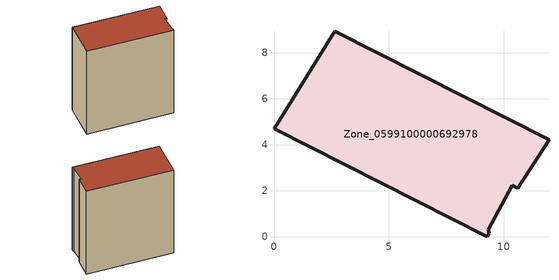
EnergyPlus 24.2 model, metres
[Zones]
Zone_0599100000692978
 floor ground (C_G): 9.37,0.16 9.27,0 0,4.69 2.65,8.93 11.96,4.22 10.61,2.1 10.37,2.23 9.31,0.3 z0
 wall outside (C_F): 2.65,8.93 0,4.69 9.27,0 9.37,0.16 9.31,0.3 10.37,2.23 10.61,2.1 11.96,4.22 2.65,8.93 z0:10.83
 roof outside (C_R): 9.27,0 9.37,0.16 9.31,0.3 10.37,2.23 10.61,2.1 11.96,4.22 2.65,8.93 0,4.69 z10.83
[BUILDING]
Pand.0599100000692978: North Axis=0; Terrain=City; Loads Convergence Tolerance Value=0.04; Temperature Convergence Tolerance Value=0.4; Solar Distribution=FullExterior; Maximum Number of Warmup Days=25; Minimum Number of Warmup Days=1
[Site:Location]
Rotterdam.The.Hague.AP_ZH_NLD Design_Conditions: Latitude=51.96; Longitude=4.45; Time Zone=1; Elevation=-4.5
[SITE:GROUNDTEMPERATURE:BUILDINGSURFACE]
18, 18, 18, 18, 18, 18, 18, 18, 18, 18, 18, 18
[MATERIAL] Thermal Absorptance=0.9; Solar Absorptance=0.7; Visible Absorptance=0.7
Name | Roughness | Thickness | Conductivity | Density | Specific Heat
G.TI.1946 | MediumSmooth | 0.15 | 1 | 540 | 1210
F.TI.1946 | Rough | 0.3 | 0.857143 | 1920 | 840
R.TI.1946 | MediumRough | 0.2 | 0.1 | 1500 | 1000
[CONSTRUCTION]
C_G: G.TI.1946
C_F: F.TI.1946
C_R: R.TI.1946
[ZONE]
Zone_0599100000692978: Type=1; Multiplier=1; Ceiling Height=Autocalculate; Volume=Autocalculate; Floor Area=autocalculate; Part of Total Floor Area=Yes
[ZONEINFILTRATION:DESIGNFLOWRATE]
Infil_Zone_0599100000692978: Zone or ZoneList or Space or SpaceList=Zone_0599100000692978; Schedule=AlwaysOn; Design Flow Rate Calculation Method=Flow/Area; Flow Rate per Floor Area=0.003; Constant Term Coefficient=1; Temperature Term Coefficient=0; Velocity Term Coefficient=0; Velocity Squared Term Coefficient=0
[HVACTEMPLATE:ZONE:IDEALLOADSAIRSYSTEM]
Zone_0599100000692978: Maximum Heating Supply Air Temperature=50; Minimum Cooling Supply Air Temperature=13; Maximum Heating Supply Air Humidity Ratio=0.0156; Minimum Cooling Supply Air Humidity Ratio=0.0077; Heating Limit=NoLimit; Cooling Limit=NoLimit; Dehumidification Control Type=ConstantSensibleHeatRatio; Cooling Sensible Heat Ratio=0.7; Dehumidification Setpoint=60; Humidification Control Type=None; Humidification Setpoint=30; Outdoor Air Method=None; Outdoor Air Flow Rate per Person=0.00944; Outdoor Air Flow Rate per Zone Floor Area=0; Outdoor Air Flow Rate per Zone=0; Demand Controlled Ventilation Type=None; Outdoor Air Economizer Type=NoEconomizer; Heat Recovery Type=None; Sensible Heat Recovery Effectiveness=0.7; Latent Heat Recovery Effectiveness=0.65
[ZONECONTROL:THERMOSTAT]
ThermostatControl_Zone_0599100000692978: Zone or ZoneList=Zone_0599100000692978; Control Type Schedule=DualSetpointControlType; Control 1=Thermostat_Zone_0599100000692978; Temperature Difference Between Cutout And Setpoint=0
[THERMOSTATSETPOINT:DUALSETPOINT]
Thermostat_Zone_0599100000692978: Heating Setpoint Temperature Schedule=HeatingSetpoint_Zone_0599100000692978; Cooling Setpoint Temperature Schedule=CoolingSetpoint_Zone_0599100000692978
[SCHEDULE:COMPACT]
HeatingSetpoint_Zone_0599100000692978: Through: 12/31, For: AllDays, Until: 24:00, 21
CoolingSetpoint_Zone_0599100000692978: Through: 12/31, For: AllDays, Until: 24:00, 24
DualSetpointControlType: Through: 12/31, For: AllDays, Until: 24:00, 4
AlwaysOn: Through: 12/31, For: AllDays, Until: 24:00, 1
